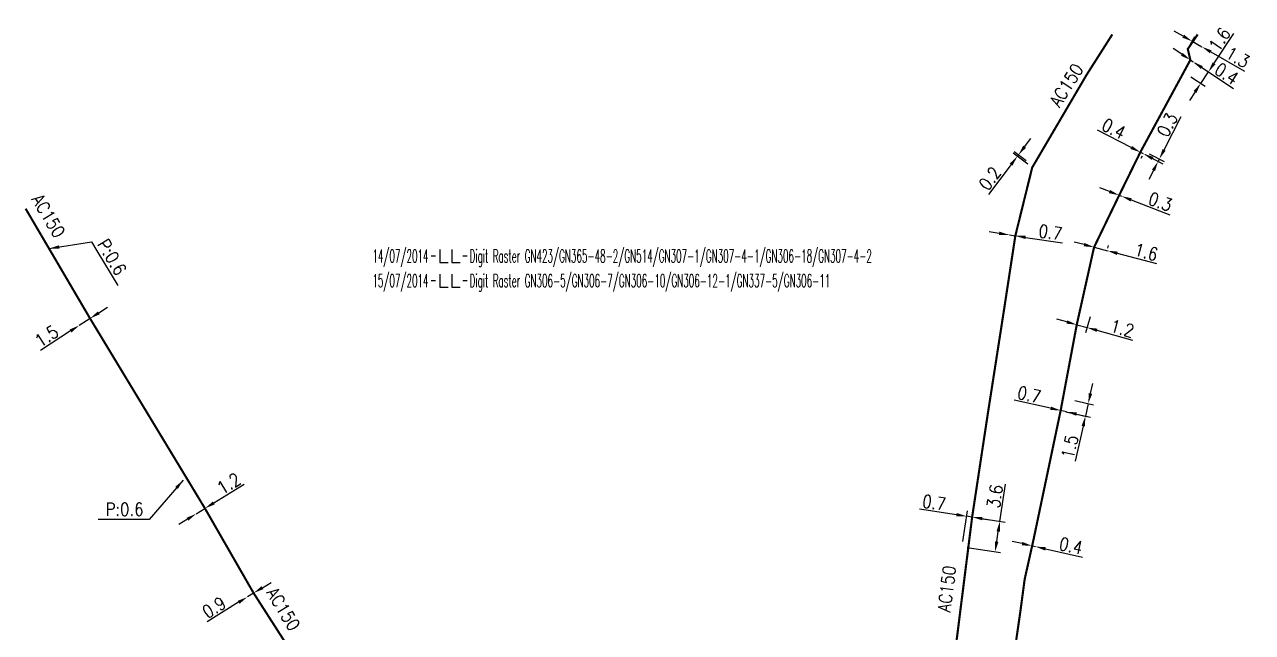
# Model space of a CAD drawing. Header units: millimetres. Extents: x 107999 to 109004, y 120010 to 121005.
# Drawn here: x 107999.9 to 108143.2, y 120930.2 to 121001.2 of the extents above; entities that cross this region are included whole.
import ezdxf
from ezdxf.enums import TextEntityAlignment as Align

# ---------------------------------------------------------------- set-up
doc = ezdxf.new("R2010")
doc.units = ezdxf.units.MM
doc.header["$PDMODE"] = 34
doc.linetypes.add('L_25_AP', pattern=[2000, 1000, 1000])
doc.layers.get('0').update_dxf_attribs({"linetype": 'CONTINUOUS'})
doc.layers.get('Defpoints').update_dxf_attribs({"linetype": 'CONTINUOUS'})
doc.layers.add('L_150', color=1, linetype='CONTINUOUS')
doc.styles.get("Standard").update_dxf_attribs({"font": 'romans.shx', "width": 0.85})
doc.dimstyles.get("Standard").update_dxf_attribs({"dimtxt": 1.5, "dimasz": 1.2, "dimexe": 0.625, "dimexo": 0.625, "dimgap": 0.25, "dimtad": 1, "dimdec": 1, "dimzin": 0, "dimdsep": 46, "dimtxsty": 'Standard', "dimcen": -0.5, "dimadec": 0, "dimazin": 0, "dimtfac": 1, "dimtdec": 1, "dimtmove": 0, "dimatfit": 3, "dimfxl": 0, "dimtolj": 1, "dimtzin": 0, "dimarcsym": 0})

# ---------------------------------------------------------------- blocks, each defined once
blk = doc.blocks.new('GIS_MODF')
at = {"color": 0, "linetype": 'Continuous', "flags": 128}
for points in [[(-2.18, -0.01), (-1.68, -0.01)], [(1.52, -0.01), (2.02, -0.01)]]:
    blk.add_lwpolyline(points, dxfattribs=at)
at = {"color": 0, "linetype": 'Continuous', "width": 0.5}
blk.add_attdef('DATE', text='', height=1.5, dxfattribs=at).set_placement((-2.5, -0.8), align=Align.RIGHT)
at = {"color": 0, "linetype": 'Continuous', "width": 1.771291}
blk.add_attdef('USER', text='', height=1.5, dxfattribs=at).set_placement((-1.51, -0.8), (1.28, -0.8), align=Align.FIT)
at = {"color": 0, "linetype": 'Continuous', "width": 0.5}
blk.add_attdef('DESC', (2.29, -0.8), '', height=1.5, dxfattribs=at)
blk = doc.blocks.new('*D114')
at = {"layer": 'Defpoints', "color": 0, "linetype": 'Continuous', "transparency": 16777216}
for p in [(108007.52, 120966.86), (108006.26, 120966.05), (108006.26, 120966.05)]:
    blk.add_point(p, dxfattribs=at)
at = {"layer": 'L_150', "color": 0, "linetype": 'Continuous', "lineweight": -2, "transparency": 16777216}
for p, q in [((108008.53, 120967.51), (108009.54, 120968.16)), ((108007.52, 120966.86), (108006.26, 120966.05)), ((108005.25, 120965.4), (108001.73, 120963.14))]:
    blk.add_line(p, q, dxfattribs=at)
at = {"layer": 'L_150', "color": 0, "linetype": 'Continuous', "transparency": 16777216}
for points in [[(108008.42, 120967.68), (108008.64, 120967.34), (108007.52, 120966.86)], [(108005.14, 120965.57), (108005.36, 120965.23), (108006.26, 120966.05)]]:
    blk.add_solid(points, dxfattribs=at)
at = {"layer": 'L_150', "color": 0, "linetype": 'Continuous', "transparency": 16777216, "insert": (108002.44, 120964.79), "char_height": 1.5, "attachment_point": 5, "rotation": 32.7294}
blk.add_mtext('\\A1;1.5', dxfattribs=at)
blk = doc.blocks.new('*D115')
at = {"layer": 'Defpoints', "color": 0, "linetype": 'Continuous', "transparency": 16777216}
for p in [(108019.91, 120944.07), (108019.91, 120944.07), (108020.93, 120944.7)]:
    blk.add_point(p, dxfattribs=at)
at = {"layer": 'L_150', "color": 0, "linetype": 'Continuous', "lineweight": -2, "transparency": 16777216}
for p, q in [((108021.96, 120945.33), (108025.52, 120947.53)), ((108019.91, 120944.07), (108020.93, 120944.7)), ((108018.89, 120943.44), (108017.87, 120942.81))]:
    blk.add_line(p, q, dxfattribs=at)
at = {"layer": 'L_150', "color": 0, "linetype": 'Continuous', "transparency": 16777216}
for points in [[(108021.85, 120945.5), (108022.06, 120945.16), (108020.93, 120944.7)], [(108018.79, 120943.61), (108019, 120943.27), (108019.91, 120944.07)]]:
    blk.add_solid(points, dxfattribs=at)
at = {"layer": 'L_150', "color": 0, "linetype": 'Continuous', "transparency": 16777216, "insert": (108023.72, 120947.6), "char_height": 1.5, "attachment_point": 5, "rotation": 31.7003}
blk.add_mtext('\\A1;1.2', dxfattribs=at)
blk = doc.blocks.new('*D116')
at = {"layer": 'Defpoints', "color": 0, "linetype": 'Continuous', "transparency": 16777216}
for p in [(108025.89, 120934.37), (108025.89, 120934.37), (108026.61, 120934.82)]:
    blk.add_point(p, dxfattribs=at)
at = {"layer": 'L_150', "color": 0, "linetype": 'Continuous', "lineweight": -2, "transparency": 16777216}
for p, q in [((108027.63, 120935.45), (108028.65, 120936.07)), ((108024.86, 120933.74), (108021.19, 120931.48)), ((108026.61, 120934.82), (108025.89, 120934.37))]:
    blk.add_line(p, q, dxfattribs=at)
at = {"layer": 'L_150', "color": 0, "linetype": 'Continuous', "transparency": 16777216}
for points in [[(108027.53, 120935.62), (108027.74, 120935.28), (108026.61, 120934.82)], [(108024.76, 120933.91), (108024.97, 120933.57), (108025.89, 120934.37)]]:
    blk.add_solid(points, dxfattribs=at)
at = {"layer": 'L_150', "color": 0, "linetype": 'Continuous', "transparency": 16777216, "insert": (108021.99, 120933.15), "char_height": 1.5, "attachment_point": 5, "rotation": 31.5934}
blk.add_mtext('\\A1;0.9', dxfattribs=at)
blk = doc.blocks.new('*D203')
at = {"layer": 'Defpoints', "color": 0, "linetype": 'Continuous', "transparency": 16777216}
for p in [(108117.48, 120940.33), (108117.87, 120940.24), (108117.87, 120940.24)]:
    blk.add_point(p, dxfattribs=at)
at = {"layer": 'L_150', "color": 0, "linetype": 'Continuous', "lineweight": -2, "transparency": 16777216}
for p, q in [((108116.31, 120940.59), (108115.14, 120940.85)), ((108117.48, 120940.33), (108117.87, 120940.24)), ((108119.04, 120939.98), (108123.37, 120939.02))]:
    blk.add_line(p, q, dxfattribs=at)
at = {"layer": 'L_150', "color": 0, "linetype": 'Continuous', "transparency": 16777216}
for points in [[(108116.35, 120940.78), (108116.27, 120940.39), (108117.48, 120940.33)], [(108119.09, 120940.17), (108119, 120939.78), (108117.87, 120940.24)]]:
    blk.add_solid(points, dxfattribs=at)
at = {"layer": 'L_150', "color": 0, "linetype": 'Continuous', "transparency": 16777216, "insert": (108122.01, 120940.34), "char_height": 1.5, "attachment_point": 5, "rotation": 347.4429}
blk.add_mtext('\\A1;0.4', dxfattribs=at)
blk = doc.blocks.new('*D204')
at = {"layer": 'Defpoints', "color": 0, "linetype": 'Continuous', "transparency": 16777216}
for p in [(108121.84, 120957.43), (108120.81, 120956.12), (108123.7, 120955.47)]:
    blk.add_point(p, dxfattribs=at)
at = {"layer": 'L_150', "color": 0, "linetype": 'Continuous', "lineweight": -2, "transparency": 16777216}
for p, q in [((108124.3, 120958.1), (108124.56, 120959.28)), ((108122.45, 120957.29), (108124.64, 120956.8)), ((108124.03, 120956.93), (108123.7, 120955.47)), ((108121.42, 120955.98), (108124.31, 120955.33)), ((108123.44, 120954.3), (108122.52, 120950.21))]:
    blk.add_line(p, q, dxfattribs=at)
at = {"layer": 'L_150', "color": 0, "linetype": 'Continuous', "transparency": 16777216}
for points in [[(108124.1, 120958.15), (108124.49, 120958.06), (108124.03, 120956.93)], [(108123.25, 120954.34), (108123.64, 120954.26), (108123.7, 120955.47)]]:
    blk.add_solid(points, dxfattribs=at)
at = {"layer": 'L_150', "color": 0, "linetype": 'Continuous', "transparency": 16777216, "insert": (108121.87, 120951.89), "char_height": 1.5, "attachment_point": 5, "rotation": 77.3286}
blk.add_mtext('\\A1;1.5', dxfattribs=at)
blk = doc.blocks.new('*D205')
at = {"layer": 'Defpoints', "color": 0, "linetype": 'Continuous', "transparency": 16777216}
for p in [(108120.81, 120956.12), (108120.81, 120956.12), (108121.5, 120955.97)]:
    blk.add_point(p, dxfattribs=at)
at = {"layer": 'L_150', "color": 0, "linetype": 'Continuous', "lineweight": -2, "transparency": 16777216}
for p, q in [((108119.64, 120956.38), (108115.38, 120957.34)), ((108121.5, 120955.97), (108120.81, 120956.12)), ((108122.67, 120955.7), (108123.84, 120955.44))]:
    blk.add_line(p, q, dxfattribs=at)
at = {"layer": 'L_150', "color": 0, "linetype": 'Continuous', "transparency": 16777216}
for points in [[(108119.69, 120956.58), (108119.6, 120956.19), (108120.81, 120956.12)], [(108122.71, 120955.9), (108122.62, 120955.51), (108121.5, 120955.97)]]:
    blk.add_solid(points, dxfattribs=at)
at = {"layer": 'L_150', "color": 0, "linetype": 'Continuous', "transparency": 16777216, "insert": (108117.14, 120957.97), "char_height": 1.5, "attachment_point": 5, "rotation": 347.3286}
blk.add_mtext('\\A1;0.7', dxfattribs=at)
blk = doc.blocks.new('*D206')
at = {"layer": 'Defpoints', "color": 0, "linetype": 'Continuous', "transparency": 16777216}
for p in [(108124.41, 120967.66), (108122.69, 120966.13), (108122.69, 120966.13)]:
    blk.add_point(p, dxfattribs=at)
at = {"layer": 'L_150', "color": 0, "linetype": 'Continuous', "lineweight": -2, "transparency": 16777216}
for p, q in [((108121.53, 120966.45), (108120.38, 120966.77)), ((108124.24, 120967.05), (108123.73, 120965.2)), ((108122.69, 120966.13), (108123.89, 120965.8)), ((108125.05, 120965.48), (108129.18, 120964.34))]:
    blk.add_line(p, q, dxfattribs=at)
at = {"layer": 'L_150', "color": 0, "linetype": 'Continuous', "transparency": 16777216}
for points in [[(108121.59, 120966.64), (108121.48, 120966.26), (108122.69, 120966.13)], [(108125.1, 120965.67), (108125, 120965.29), (108123.89, 120965.8)]]:
    blk.add_solid(points, dxfattribs=at)
at = {"layer": 'L_150', "color": 0, "linetype": 'Continuous', "transparency": 16777216, "insert": (108128, 120965.7), "char_height": 1.5, "attachment_point": 5, "rotation": 344.5555}
blk.add_mtext('\\A1;1.2', dxfattribs=at)
blk = doc.blocks.new('*D207')
at = {"layer": 'Defpoints', "color": 0, "linetype": 'Continuous', "transparency": 16777216}
for p in [(108124.71, 120975.17), (108124.71, 120975.17), (108126.17, 120974.46)]:
    blk.add_point(p, dxfattribs=at)
at = {"layer": 'L_150', "color": 0, "linetype": 'Continuous', "lineweight": -2, "transparency": 16777216}
for p, q in [((108123.55, 120975.48), (108122.39, 120975.78)), ((108124.71, 120975.17), (108126.26, 120974.77)), ((108126.33, 120975.06), (108126.41, 120975.37)), ((108127.42, 120974.46), (108131.98, 120973.27))]:
    blk.add_line(p, q, dxfattribs=at)
at = {"layer": 'L_150', "color": 0, "linetype": 'Continuous', "transparency": 16777216}
for points in [[(108123.6, 120975.67), (108123.5, 120975.28), (108124.71, 120975.17)], [(108127.47, 120974.66), (108127.37, 120974.27), (108126.26, 120974.77)]]:
    blk.add_solid(points, dxfattribs=at)
at = {"layer": 'L_150', "color": 0, "linetype": 'Continuous', "transparency": 16777216, "insert": (108130.79, 120974.62), "char_height": 1.5, "attachment_point": 5, "rotation": 345.3418}
blk.add_mtext('\\A1;1.6', dxfattribs=at)
blk = doc.blocks.new('*D208')
at = {"layer": 'Defpoints', "color": 0, "linetype": 'Continuous', "transparency": 16777216}
for p in [(108127.64, 120981.23), (108127.64, 120981.23), (108127.92, 120981.13)]:
    blk.add_point(p, dxfattribs=at)
at = {"layer": 'L_150', "color": 0, "linetype": 'Continuous', "lineweight": -2, "transparency": 16777216}
for p, q in [((108126.52, 120981.66), (108125.39, 120982.09)), ((108127.64, 120981.23), (108127.92, 120981.13)), ((108129.04, 120980.7), (108133.56, 120978.97))]:
    blk.add_line(p, q, dxfattribs=at)
at = {"layer": 'L_150', "color": 0, "linetype": 'Continuous', "transparency": 16777216}
for points in [[(108126.59, 120981.85), (108126.44, 120981.48), (108127.64, 120981.23)], [(108129.11, 120980.88), (108128.97, 120980.51), (108127.92, 120981.13)]]:
    blk.add_solid(points, dxfattribs=at)
at = {"layer": 'L_150', "color": 0, "linetype": 'Continuous', "transparency": 16777216, "insert": (108132.44, 120980.47), "char_height": 1.5, "attachment_point": 5, "rotation": 339.058}
blk.add_mtext('\\A1;0.3', dxfattribs=at)
blk = doc.blocks.new('*D209')
at = {"layer": 'Defpoints', "color": 0, "linetype": 'Continuous', "transparency": 16777216}
for p in [(108130.11, 120986.26), (108130.11, 120986.26), (108130.61, 120986.35)]:
    blk.add_point(p, dxfattribs=at)
at = {"layer": 'L_150', "color": 0, "linetype": 'Continuous', "lineweight": -2, "transparency": 16777216}
for p, q in [((108129.05, 120986.81), (108125.1, 120988.84)), ((108130.47, 120986.08), (108130.11, 120986.26)), ((108130.32, 120985.79), (108130.18, 120985.52)), ((108131.53, 120985.53), (108132.6, 120984.98))]:
    blk.add_line(p, q, dxfattribs=at)
at = {"layer": 'L_150', "color": 0, "linetype": 'Continuous', "transparency": 16777216}
for points in [[(108129.14, 120986.99), (108128.95, 120986.63), (108130.11, 120986.26)], [(108131.63, 120985.71), (108131.44, 120985.35), (108130.47, 120986.08)]]:
    blk.add_solid(points, dxfattribs=at)
at = {"layer": 'L_150', "color": 0, "linetype": 'Continuous', "transparency": 16777216, "insert": (108127, 120988.99), "char_height": 1.5, "attachment_point": 5, "rotation": 332.7742}
blk.add_mtext('\\A1;0.4', dxfattribs=at)
blk = doc.blocks.new('*D210')
at = {"layer": 'Defpoints', "color": 0, "linetype": 'Continuous', "transparency": 16777216}
for p in [(108130.11, 120986.26), (108130.61, 120986.35), (108132.19, 120985.19)]:
    blk.add_point(p, dxfattribs=at)
at = {"layer": 'L_150', "color": 0, "linetype": 'Continuous', "lineweight": -2, "transparency": 16777216}
for p, q in [((108132.88, 120986.53), (108134.88, 120990.42)), ((108130.67, 120985.98), (108132.75, 120984.91)), ((108131.16, 120986.06), (108132.88, 120985.18)), ((108132.19, 120985.19), (108132.33, 120985.46)), ((108131.64, 120984.13), (108131.09, 120983.06))]:
    blk.add_line(p, q, dxfattribs=at)
at = {"layer": 'L_150', "color": 0, "linetype": 'Continuous', "transparency": 16777216}
for points in [[(108131.46, 120984.22), (108131.82, 120984.04), (108132.19, 120985.19)], [(108132.7, 120986.62), (108133.06, 120986.44), (108132.33, 120985.46)]]:
    blk.add_solid(points, dxfattribs=at)
at = {"layer": 'L_150', "color": 0, "linetype": 'Continuous', "transparency": 16777216, "insert": (108133.26, 120989.46), "char_height": 1.5, "attachment_point": 5, "rotation": 62.7742}
blk.add_mtext('\\A1;0.3', dxfattribs=at)
blk = doc.blocks.new('*D211')
at = {"layer": 'Defpoints', "color": 0, "linetype": 'Continuous', "transparency": 16777216}
for p in [(108135.95, 120997.02), (108135.95, 120997.02), (108136.29, 120996.8)]:
    blk.add_point(p, dxfattribs=at)
at = {"layer": 'L_150', "color": 0, "linetype": 'Continuous', "lineweight": -2, "transparency": 16777216}
for p, q in [((108134.95, 120997.68), (108133.95, 120998.35)), ((108135.95, 120997.02), (108136.29, 120996.8)), ((108137.29, 120996.13), (108140.98, 120993.68))]:
    blk.add_line(p, q, dxfattribs=at)
at = {"layer": 'L_150', "color": 0, "linetype": 'Continuous', "transparency": 16777216}
for points in [[(108135.06, 120997.85), (108134.84, 120997.52), (108135.95, 120997.02)], [(108137.4, 120996.3), (108137.17, 120995.97), (108136.29, 120996.8)]]:
    blk.add_solid(points, dxfattribs=at)
at = {"layer": 'L_150', "color": 0, "linetype": 'Continuous', "transparency": 16777216, "insert": (108140.18, 120995.41), "char_height": 1.5, "attachment_point": 5, "rotation": 326.3864}
blk.add_mtext('\\A1;0.4', dxfattribs=at)
blk = doc.blocks.new('*D212')
at = {"layer": 'Defpoints', "color": 0, "linetype": 'Continuous', "transparency": 16777216}
for p in [(108135.95, 120997.02), (108135.49, 120995.41), (108138.05, 120995.63)]:
    blk.add_point(p, dxfattribs=at)
at = {"layer": 'L_150', "color": 0, "linetype": 'Continuous', "lineweight": -2, "transparency": 16777216}
for p, q in [((108138.71, 120996.63), (108141.03, 121000.11)), ((108136.47, 120996.67), (108138.57, 120995.28)), ((108137.16, 120994.29), (108138.05, 120995.63)), ((108136.01, 120995.06), (108137.69, 120993.95)), ((108136.5, 120993.29), (108135.84, 120992.29))]:
    blk.add_line(p, q, dxfattribs=at)
at = {"layer": 'L_150', "color": 0, "linetype": 'Continuous', "transparency": 16777216}
for points in [[(108138.55, 120996.74), (108138.88, 120996.51), (108138.05, 120995.63)], [(108136.33, 120993.4), (108136.67, 120993.18), (108137.16, 120994.29)]]:
    blk.add_solid(points, dxfattribs=at)
at = {"layer": 'L_150', "color": 0, "linetype": 'Continuous', "transparency": 16777216, "insert": (108139.37, 120999.42), "char_height": 1.5, "attachment_point": 5, "rotation": 56.3864}
blk.add_mtext('\\A1;1.6', dxfattribs=at)
blk = doc.blocks.new('*D213')
at = {"layer": 'Defpoints', "color": 0, "linetype": 'Continuous', "transparency": 16777216}
for p in [(108135.65, 120998.3), (108136.16, 120999.2), (108137.29, 120998.56)]:
    blk.add_point(p, dxfattribs=at)
at = {"layer": 'L_150', "color": 0, "linetype": 'Continuous', "lineweight": -2, "transparency": 16777216}
for p, q in [((108135.11, 120999.79), (108134.07, 121000.39)), ((108135.96, 120998.85), (108136.47, 120999.74)), ((108136.16, 120999.2), (108137.29, 120998.56)), ((108138.33, 120997.97), (108142.28, 120995.73))]:
    blk.add_line(p, q, dxfattribs=at)
at = {"layer": 'L_150', "color": 0, "linetype": 'Continuous', "transparency": 16777216}
for points in [[(108135.21, 120999.97), (108135.02, 120999.62), (108136.16, 120999.2)], [(108138.43, 120998.14), (108138.23, 120997.8), (108137.29, 120998.56)]]:
    blk.add_solid(points, dxfattribs=at)
at = {"layer": 'L_150', "color": 0, "linetype": 'Continuous', "transparency": 16777216, "insert": (108141.48, 120997.34), "char_height": 1.5, "attachment_point": 5, "rotation": 330.4433}
blk.add_mtext('\\A1;1.3', dxfattribs=at)
blk = doc.blocks.new('*D214')
at = {"layer": 'Defpoints', "color": 0, "linetype": 'Continuous', "transparency": 16777216}
for p in [(108115.76, 120985.78), (108117.3, 120984.86), (108117.49, 120984.47)]:
    blk.add_point(p, dxfattribs=at)
at = {"layer": 'L_150', "color": 0, "linetype": 'Continuous', "lineweight": -2, "transparency": 16777216}
for p, q in [((108116.6, 120986.9), (108117.33, 120987.85)), ((108116.99, 120984.85), (108115.26, 120986.16)), ((108116.8, 120985.24), (108115.38, 120986.32)), ((108115.88, 120985.94), (108115.76, 120985.78)), ((108115.03, 120984.82), (108112.39, 120981.33))]:
    blk.add_line(p, q, dxfattribs=at)
at = {"layer": 'L_150', "color": 0, "linetype": 'Continuous', "transparency": 16777216}
for points in [[(108116.44, 120987.02), (108116.76, 120986.77), (108115.88, 120985.94)], [(108114.87, 120984.94), (108115.19, 120984.7), (108115.76, 120985.78)]]:
    blk.add_solid(points, dxfattribs=at)
at = {"layer": 'L_150', "color": 0, "linetype": 'Continuous', "transparency": 16777216, "insert": (108112.55, 120983.2), "char_height": 1.5, "attachment_point": 5, "rotation": 52.8463}
blk.add_mtext('\\A1;0.2', dxfattribs=at)
blk = doc.blocks.new('*D215')
at = {"layer": 'Defpoints', "color": 0, "linetype": 'Continuous', "transparency": 16777216}
for p in [(108114.83, 120976.61), (108115.52, 120976.5), (108115.52, 120976.5)]:
    blk.add_point(p, dxfattribs=at)
at = {"layer": 'L_150', "color": 0, "linetype": 'Continuous', "lineweight": -2, "transparency": 16777216}
for p, q in [((108113.64, 120976.79), (108112.46, 120976.97)), ((108114.83, 120976.61), (108115.52, 120976.5)), ((108116.71, 120976.32), (108121.03, 120975.67))]:
    blk.add_line(p, q, dxfattribs=at)
at = {"layer": 'L_150', "color": 0, "linetype": 'Continuous', "transparency": 16777216}
for points in [[(108113.67, 120976.99), (108113.61, 120976.59), (108114.83, 120976.61)], [(108116.74, 120976.52), (108116.68, 120976.13), (108115.52, 120976.5)]]:
    blk.add_solid(points, dxfattribs=at)
at = {"layer": 'L_150', "color": 0, "linetype": 'Continuous', "transparency": 16777216, "insert": (108119.61, 120976.9), "char_height": 1.5, "attachment_point": 5, "rotation": 351.3915}
blk.add_mtext('\\A1;0.7', dxfattribs=at)
blk = doc.blocks.new('*D216')
at = {"layer": 'Defpoints', "color": 0, "linetype": 'Continuous', "transparency": 16777216}
for p in [(108110.48, 120943.69), (108110.48, 120943.69), (108109.29, 120940.23)]:
    blk.add_point(p, dxfattribs=at)
at = {"layer": 'L_150', "color": 0, "linetype": 'Continuous', "lineweight": -2, "transparency": 16777216}
for p, q in [((108108.65, 120943.96), (108104.33, 120944.62)), ((108109.39, 120940.84), (108109.93, 120944.4)), ((108110.48, 120943.69), (108109.83, 120943.78)), ((108111.66, 120943.5), (108112.85, 120943.32))]:
    blk.add_line(p, q, dxfattribs=at)
at = {"layer": 'L_150', "color": 0, "linetype": 'Continuous', "transparency": 16777216}
for points in [[(108108.68, 120944.16), (108108.62, 120943.77), (108109.83, 120943.78)], [(108111.69, 120943.7), (108111.63, 120943.31), (108110.48, 120943.69)]]:
    blk.add_solid(points, dxfattribs=at)
at = {"layer": 'L_150', "color": 0, "linetype": 'Continuous', "transparency": 16777216, "insert": (108106.04, 120945.37), "char_height": 1.5, "attachment_point": 5, "rotation": 351.3525}
blk.add_mtext('\\A1;0.7', dxfattribs=at)
blk = doc.blocks.new('*D217')
at = {"layer": 'Defpoints', "color": 0, "linetype": 'Continuous', "transparency": 16777216}
for p in [(108110.48, 120943.69), (108109.29, 120940.23), (108113.17, 120939.64)]:
    blk.add_point(p, dxfattribs=at)
at = {"layer": 'L_150', "color": 0, "linetype": 'Continuous', "lineweight": -2, "transparency": 16777216}
for p, q in [((108113.71, 120943.19), (108114.37, 120947.52)), ((108111.09, 120943.59), (108114.33, 120943.1)), ((108113.35, 120940.82), (108113.53, 120942.01)), ((108109.91, 120940.13), (108113.79, 120939.54))]:
    blk.add_line(p, q, dxfattribs=at)
at = {"layer": 'L_150', "color": 0, "linetype": 'Continuous', "transparency": 16777216}
for points in [[(108113.33, 120942.04), (108113.73, 120941.98), (108113.71, 120943.19)], [(108113.15, 120940.85), (108113.55, 120940.79), (108113.17, 120939.64)]]:
    blk.add_solid(points, dxfattribs=at)
at = {"layer": 'L_150', "color": 0, "linetype": 'Continuous', "transparency": 16777216, "insert": (108113.14, 120946.1), "char_height": 1.5, "attachment_point": 5, "rotation": 81.3525}
blk.add_mtext('\\A1;3.6', dxfattribs=at)

msp = doc.modelspace()

# ---------------------------------------------------------------- linework, layer by layer
at = {"layer": 'L_150', "linetype": 'L_25_AP', "const_width": 0.25, "flags": 128}
for points in [[(108126.84, 121000), (108123.83, 120995.27), (108117.49, 120984.47), (108115.52, 120976.5), (108114.16, 120967.61), (108112.28, 120955.56), (108110.48, 120943.69), (108108.34, 120926.72), (108107.41, 120919.34), (108106, 120912.04), (108104.58, 120905.78), (108103.44, 120903.63), (108101.2, 120899.34), (108095.94, 120881.28), (108094.47, 120877.14), (108086.16, 120866.11), (108082.68, 120862.43), (108074.04, 120853.6), (108054.99, 120834.94), (108045.13, 120825.65), (108043.29, 120823.23), (108040.71, 120821.06), (108038.57, 120819.27), (108033.4, 120815.06), (108031.57, 120813.57), (108030.8, 120814.28), (108030.8, 120814.28), (108030.8, 120814.28)], [(108136.81, 121000), (108135.65, 120998.3), (108135.95, 120997.02), (108135.95, 120997.02), (108130.11, 120986.26), (108127.64, 120981.23), (108124.71, 120975.17), (108122.69, 120966.13), (108120.81, 120956.12), (108117.61, 120940.9), (108116.61, 120936.43), (108116.12, 120932.76), (108114.33, 120920.35), (108112.75, 120909.86), (108109.79, 120896.18), (108108.35, 120887.41), (108108.5, 120884.99), (108108.96, 120874.62), (108109, 120874.01), (108109.46, 120873.54)], [(108000, 120979.67), (108007.52, 120966.86), (108020.93, 120944.7), (108026.61, 120934.82), (108031.03, 120927.93), (108039.03, 120919.74), (108042.71, 120916.53), (108045.31, 120914.26), (108048.08, 120912.35), (108056.67, 120907.1), (108080.74, 120893.84), (108083.65, 120892.23), (108089.83, 120886.82), (108091.69, 120885.21)]]:
    msp.add_lwpolyline(points, dxfattribs=at)

# ---------------------------------------------------------------- block references
at = {"layer": 'L_150'}
ref = msp.add_blockref('GIS_MODF', (108049.53, 120974.18), dxfattribs=at)
ref.add_attrib('DATE', '14/07/2014', dxfattribs={"layer": '0', "color": 0, "linetype": 'Continuous', "height": 1.5, "width": 0.5}).set_placement((108047.03, 120973.39), align=Align.RIGHT)
ref.add_attrib('USER', 'LL', dxfattribs={"layer": '0', "color": 0, "linetype": 'Continuous', "height": 1.5, "width": 1.180861}).set_placement((108048.03, 120973.39), (108050.81, 120973.39), align=Align.FIT)
ref.add_attrib('DESC', 'Digit Raster GN423/GN365-48-2/GN514/GN307-1/GN307-4-1/GN306-18/GN307-4-2', (108051.82, 120973.39), dxfattribs={"layer": '0', "color": 0, "linetype": 'Continuous', "height": 1.5, "width": 0.5})
ref = msp.add_blockref('GIS_MODF', (108049.53, 120971.31), dxfattribs=at)
ref.add_attrib('DATE', '15/07/2014', dxfattribs={"layer": '0', "color": 0, "linetype": 'Continuous', "height": 1.5, "width": 0.5}).set_placement((108047.03, 120970.51), align=Align.RIGHT)
ref.add_attrib('USER', 'LL', dxfattribs={"layer": '0', "color": 0, "linetype": 'Continuous', "height": 1.5, "width": 1.180861}).set_placement((108048.03, 120970.51), (108050.81, 120970.51), align=Align.FIT)
ref.add_attrib('DESC', 'Digit Raster GN306-5/GN306-7/GN306-10/GN306-12-1/GN337-5/GN306-11', (108051.82, 120970.51), dxfattribs={"layer": '0', "color": 0, "linetype": 'Continuous', "height": 1.5, "width": 0.5})

# ---------------------------------------------------------------- texts
at = {"layer": 'L_150', "linetype": 'Continuous', "width": 0.85}
for rotation, p in [(300.9648, (108000.63, 120980.76)), (301.4406, (108028.03, 120934.87))]:
    msp.add_text('AC150', height=1.5, rotation=rotation, dxfattribs=at).set_placement(p)
at = {"layer": 'L_150', "linetype": 'Continuous', "char_height": 1.5}
for s, insert, attachment_point, rotation in [('AC150', (108123.55, 120995.96), 9, 57.82), ('\\A1;P:0.6', (108008.3, 120975.52), 7, 301.0817), ('AC150', (108108.6, 120937.9), 9, 82.8216)]:
    msp.add_mtext(s, dxfattribs=dict(at, insert=insert, attachment_point=attachment_point, rotation=rotation))
at = {"layer": 'L_150', "linetype": 'Continuous', "insert": (108013.76, 120943.85), "char_height": 1.5, "attachment_point": 9}
msp.add_mtext('\\A1;P:0.6', dxfattribs=at)

# ---------------------------------------------------------------- dimensions: what is measured, and where the dimension line sits
at = {"layer": 'L_150', "linetype": 'Continuous'}
for base, p1, p2, angle, picture, middle in [((108138.05, 120995.63), (108135.49, 120995.41), (108135.95, 120997.02), 56.3864, '*D212', (108140.21, 120998.87)), ((108136.16, 120999.2), (108137.29, 120998.56), (108135.65, 120998.3), 150.4433, '*D213', (108140.98, 120996.47)), ((108135.95, 120997.02), (108136.29, 120996.8), (108135.95, 120997.02), 146.3864, '*D211', (108139.63, 120994.58)), ((108132.19, 120985.19), (108130.61, 120986.35), (108130.11, 120986.26), 242.7742, '*D210', (108134.15, 120989.01)), ((108130.11, 120986.26), (108130.61, 120986.35), (108130.11, 120986.26), 152.7742, '*D209', (108126.54, 120988.1)), ((108115.76, 120985.78), (108117.3, 120984.86), (108117.49, 120984.47), 52.8463, '*D214', (108113.34, 120982.59)), ((108127.64, 120981.23), (108127.92, 120981.13), (108127.64, 120981.23), 159.058, '*D208', (108132.08, 120979.53)), ((108115.52, 120976.5), (108114.83, 120976.61), (108115.52, 120976.5), 351.3915, '*D215', (108119.46, 120975.91)), ((108124.71, 120975.17), (108126.17, 120974.46), (108124.71, 120975.17), 165.3418, '*D207', (108130.54, 120973.65)), ((108006.26, 120966.05), (108007.52, 120966.86), (108006.26, 120966.05), 32.7294, '*D114', (108002.98, 120963.95)), ((108122.689, 120966.1314), (108124.4072, 120967.6574), (108122.689, 120966.1314), 164.5555, '*D206', (108127.7354, 120964.7372)), ((108120.81, 120956.12), (108121.5, 120955.97), (108120.81, 120956.12), 167.3286, '*D205', (108116.93, 120957)), ((108123.7, 120955.47), (108121.84, 120957.43), (108120.81, 120956.12), 257.3286, '*D204', (108122.85, 120951.67)), ((108019.91, 120944.07), (108020.93, 120944.7), (108019.91, 120944.07), 31.7003, '*D115', (108024.25, 120946.75)), ((108110.476687, 120943.685354), (108109.293244, 120940.226954), (108110.476687, 120943.685354), 351.352467, '*D216', (108105.893672, 120944.382359)), ((108113.17, 120939.64), (108110.48, 120943.69), (108109.29, 120940.23), 261.3525, '*D217', (108114.13, 120945.95)), ((108117.87, 120940.24), (108117.48, 120940.33), (108117.87, 120940.24), 347.4429, '*D203', (108121.79, 120939.37)), ((108025.89, 120934.37), (108026.61, 120934.82), (108025.89, 120934.37), 31.5934, '*D116', (108022.52, 120932.3))]:
    dim = msp.add_linear_dim(base=base, p1=p1, p2=p2, angle=angle, dimstyle='Standard', dxfattribs=at)
    dim.commit()
    dim.dimension.update_dxf_attribs({"geometry": picture, "text_midpoint": middle, "dimtype": 160})

# ---------------------------------------------------------------- leaders
at = {"layer": 'L_150', "linetype": 'Continuous', "annotation_type": 0, "has_hookline": 1, "hookline_direction": 0, "text_width": 4.49, "horizontal_direction": (0.51626, -0.856432, 0)}
msp.add_leader([(108002.74, 120975.01), (108007.7, 120975.8), (108008.32, 120974.77)], dimstyle='Standard', dxfattribs=at)
at = {"layer": 'L_150', "linetype": 'Continuous', "annotation_type": 0, "has_hookline": 1, "hookline_direction": 1, "text_width": 4.49}
msp.add_leader([(108018.4, 120948), (108014.42, 120943.4), (108013.22, 120943.4)], dimstyle='Standard', dxfattribs=at)

doc.saveas('drawing.dxf')
